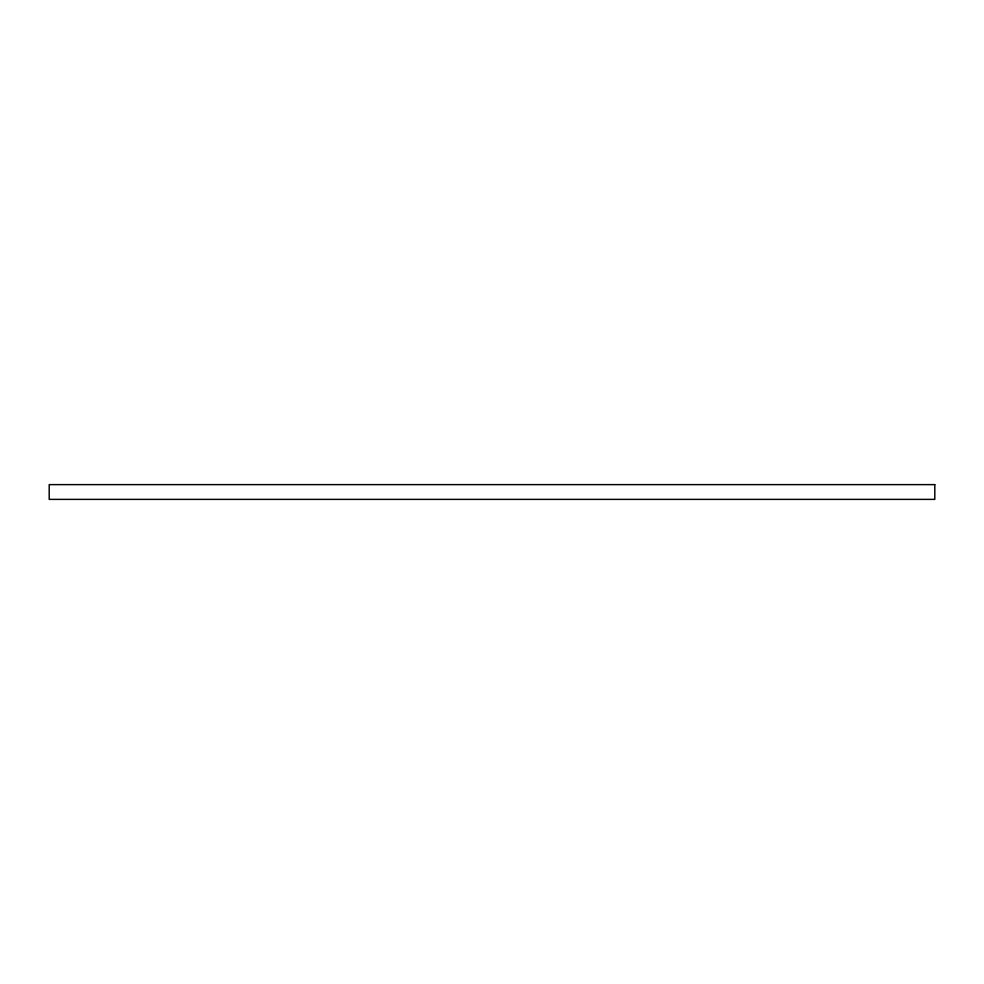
<?xml version="1.0" encoding="UTF-8"?>
<svg xmlns="http://www.w3.org/2000/svg" width="984" height="984" viewBox="0 0 984 984"><rect width="100%" height="100%" fill="white"/><g stroke="black" fill="none" stroke-linecap="round" stroke-linejoin="round"><path stroke-width="1.48" d="M934.8 484.62L49.2 484.62L49.2 499.38L934.8 499.38L934.8 484.62"/></g></svg>
